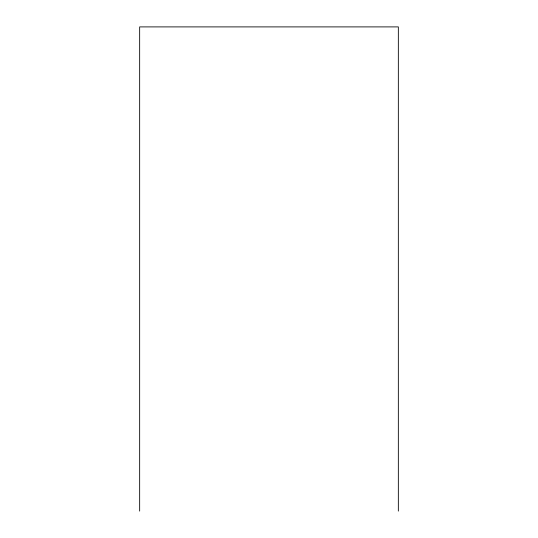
<?xml version="1.0" encoding="UTF-8"?>
<svg xmlns="http://www.w3.org/2000/svg" width="538" height="538" viewBox="0 0 538 538"><rect width="100%" height="100%" fill="white"/><g stroke="black" fill="none" stroke-linecap="round" stroke-linejoin="round"><path stroke-width="0.81" d="M398.342 511.1L398.342 26.9L139.658 26.9L139.658 511.1"/></g></svg>
